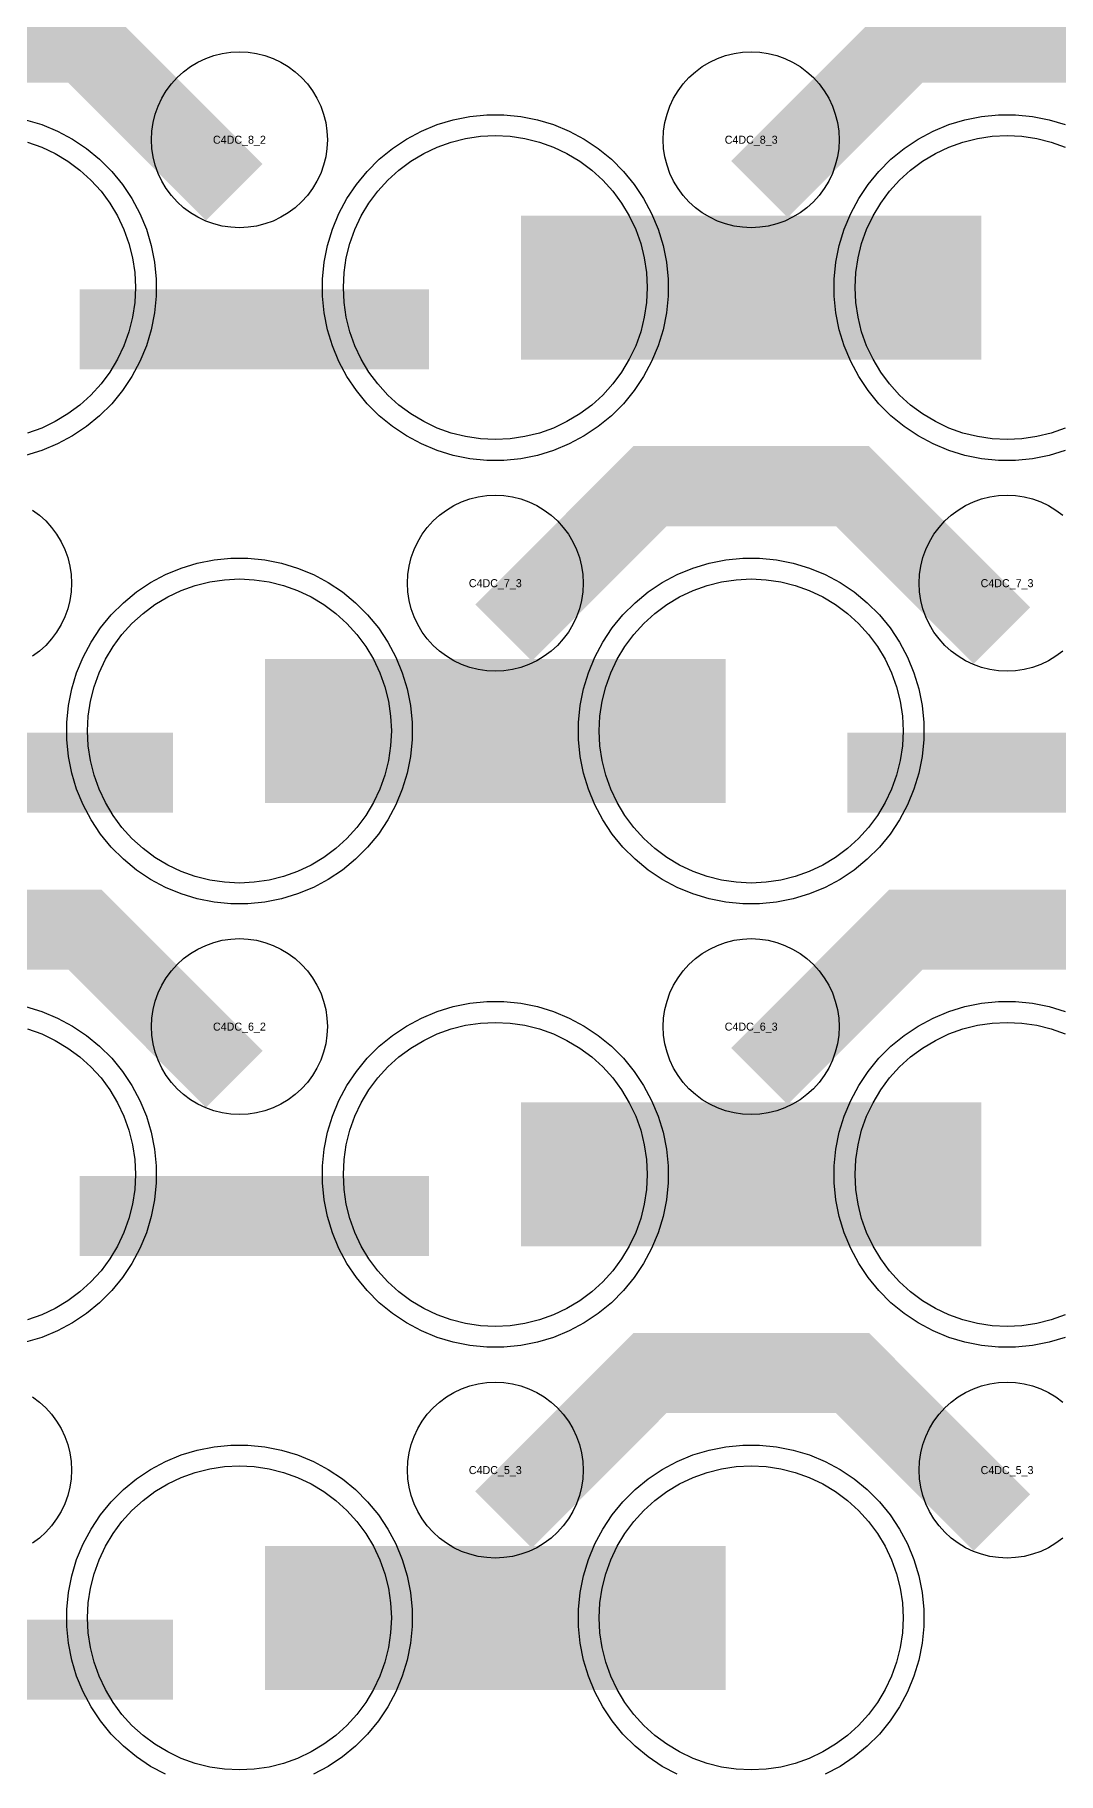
# Model space of a CAD drawing. Extents: x -11880 to 11880, y -14992 to 14992.
# Drawn here: x -11184 to -10864, y -14195 to -13652 of the extents above; entities that cross this region are included whole.
import ezdxf
from ezdxf.enums import TextEntityAlignment as Align

# ---------------------------------------------------------------- set-up
doc = ezdxf.new("R2010")
doc.units = 0
doc.header["$MEASUREMENT"] = 0
for name, color, linetype in [('GDS_775_DT_237', 138, 'CONTINUOUS'), ('RDL1_FS', 34, 'CONTINUOUS'), ('RDL_BS', 160, 'CONTINUOUS')]:
    doc.layers.add(name, color=color, linetype=linetype)

msp = doc.modelspace()

# ---------------------------------------------------------------- linework, layer by layer
at = {"layer": 'RDL1_FS'}
for points in [[(-11040, -13778.559), (-11044.657, -13778.33), (-11049.268, -13777.646), (-11053.791, -13776.514), (-11058.181, -13774.942), (-11062.395, -13772.95), (-11066.395, -13770.552), (-11070.14, -13767.774), (-11073.594, -13764.644), (-11076.724, -13761.19), (-11079.502, -13757.445), (-11081.9, -13753.445), (-11083.892, -13749.231), (-11085.464, -13744.841), (-11086.596, -13740.318), (-11087.28, -13735.707), (-11087.509, -13731.05), (-11087.28, -13726.393), (-11086.596, -13721.782), (-11085.464, -13717.259), (-11083.892, -13712.869), (-11081.9, -13708.655), (-11079.502, -13704.655), (-11076.724, -13700.91), (-11073.594, -13697.456), (-11070.14, -13694.326), (-11066.395, -13691.548), (-11062.395, -13689.15), (-11058.181, -13687.158), (-11053.791, -13685.586), (-11049.268, -13684.454), (-11044.657, -13683.77), (-11040, -13683.541), (-11035.343, -13683.77), (-11030.732, -13684.454), (-11026.209, -13685.586), (-11021.819, -13687.158), (-11017.605, -13689.15), (-11013.605, -13691.548), (-11009.86, -13694.326), (-11006.406, -13697.456), (-11003.276, -13700.91), (-11000.498, -13704.655), (-10998.1, -13708.655), (-10996.108, -13712.869), (-10994.536, -13717.259), (-10993.404, -13721.782), (-10992.72, -13726.393), (-10992.491, -13731.05), (-10992.72, -13735.707), (-10993.404, -13740.318), (-10994.536, -13744.841), (-10996.108, -13749.231), (-10998.1, -13753.445), (-11000.498, -13757.445), (-11003.276, -13761.19), (-11006.406, -13764.644), (-11009.86, -13767.774), (-11013.605, -13770.552), (-11017.605, -13772.95), (-11021.819, -13774.942), (-11026.209, -13776.514), (-11030.732, -13777.646), (-11035.343, -13778.33)], [(-11120, -13917.124), (-11124.657, -13916.895), (-11129.268, -13916.211), (-11133.791, -13915.079), (-11138.181, -13913.507), (-11142.395, -13911.515), (-11146.395, -13909.117), (-11150.14, -13906.339), (-11153.594, -13903.209), (-11156.724, -13899.755), (-11159.502, -13896.01), (-11161.9, -13892.01), (-11163.892, -13887.796), (-11165.464, -13883.406), (-11166.596, -13878.883), (-11167.28, -13874.272), (-11167.509, -13869.615), (-11167.28, -13864.958), (-11166.596, -13860.347), (-11165.464, -13855.824), (-11163.892, -13851.434), (-11161.9, -13847.22), (-11159.502, -13843.22), (-11156.724, -13839.475), (-11153.594, -13836.021), (-11150.14, -13832.891), (-11146.395, -13830.113), (-11142.395, -13827.715), (-11138.181, -13825.723), (-11133.791, -13824.151), (-11129.268, -13823.019), (-11124.657, -13822.335), (-11120, -13822.106), (-11115.343, -13822.335), (-11110.732, -13823.019), (-11106.209, -13824.151), (-11101.819, -13825.723), (-11097.605, -13827.715), (-11093.605, -13830.113), (-11089.86, -13832.891), (-11086.406, -13836.021), (-11083.276, -13839.475), (-11080.498, -13843.22), (-11078.1, -13847.22), (-11076.108, -13851.434), (-11074.536, -13855.824), (-11073.404, -13860.347), (-11072.72, -13864.958), (-11072.491, -13869.615), (-11072.72, -13874.272), (-11073.404, -13878.883), (-11074.536, -13883.406), (-11076.108, -13887.796), (-11078.1, -13892.01), (-11080.498, -13896.01), (-11083.276, -13899.755), (-11086.406, -13903.209), (-11089.86, -13906.339), (-11093.605, -13909.117), (-11097.605, -13911.515), (-11101.819, -13913.507), (-11106.209, -13915.079), (-11110.732, -13916.211), (-11115.343, -13916.895)], [(-10960, -13917.124), (-10964.657, -13916.895), (-10969.268, -13916.211), (-10973.791, -13915.079), (-10978.181, -13913.507), (-10982.395, -13911.515), (-10986.395, -13909.117), (-10990.14, -13906.339), (-10993.594, -13903.209), (-10996.724, -13899.755), (-10999.502, -13896.01), (-11001.9, -13892.01), (-11003.892, -13887.796), (-11005.464, -13883.406), (-11006.596, -13878.883), (-11007.28, -13874.272), (-11007.509, -13869.615), (-11007.28, -13864.958), (-11006.596, -13860.347), (-11005.464, -13855.824), (-11003.892, -13851.434), (-11001.9, -13847.22), (-10999.502, -13843.22), (-10996.724, -13839.475), (-10993.594, -13836.021), (-10990.14, -13832.891), (-10986.395, -13830.113), (-10982.395, -13827.715), (-10978.181, -13825.723), (-10973.791, -13824.151), (-10969.268, -13823.019), (-10964.657, -13822.335), (-10960, -13822.106), (-10955.343, -13822.335), (-10950.732, -13823.019), (-10946.209, -13824.151), (-10941.819, -13825.723), (-10937.605, -13827.715), (-10933.605, -13830.113), (-10929.86, -13832.891), (-10926.406, -13836.021), (-10923.276, -13839.475), (-10920.498, -13843.22), (-10918.1, -13847.22), (-10916.108, -13851.434), (-10914.536, -13855.824), (-10913.404, -13860.347), (-10912.72, -13864.958), (-10912.491, -13869.615), (-10912.72, -13874.272), (-10913.404, -13878.883), (-10914.536, -13883.406), (-10916.108, -13887.796), (-10918.1, -13892.01), (-10920.498, -13896.01), (-10923.276, -13899.755), (-10926.406, -13903.209), (-10929.86, -13906.339), (-10933.605, -13909.117), (-10937.605, -13911.515), (-10941.819, -13913.507), (-10946.209, -13915.079), (-10950.732, -13916.211), (-10955.343, -13916.895)], [(-11040, -14055.689), (-11044.657, -14055.46), (-11049.268, -14054.776), (-11053.791, -14053.644), (-11058.181, -14052.072), (-11062.395, -14050.08), (-11066.395, -14047.682), (-11070.14, -14044.904), (-11073.594, -14041.774), (-11076.724, -14038.32), (-11079.502, -14034.575), (-11081.9, -14030.575), (-11083.892, -14026.361), (-11085.464, -14021.971), (-11086.596, -14017.448), (-11087.28, -14012.837), (-11087.509, -14008.18), (-11087.28, -14003.523), (-11086.596, -13998.912), (-11085.464, -13994.389), (-11083.892, -13989.999), (-11081.9, -13985.785), (-11079.502, -13981.785), (-11076.724, -13978.04), (-11073.594, -13974.586), (-11070.14, -13971.456), (-11066.395, -13968.678), (-11062.395, -13966.28), (-11058.181, -13964.288), (-11053.791, -13962.716), (-11049.268, -13961.584), (-11044.657, -13960.9), (-11040, -13960.671), (-11035.343, -13960.9), (-11030.732, -13961.584), (-11026.209, -13962.716), (-11021.819, -13964.288), (-11017.605, -13966.28), (-11013.605, -13968.678), (-11009.86, -13971.456), (-11006.406, -13974.586), (-11003.276, -13978.04), (-11000.498, -13981.785), (-10998.1, -13985.785), (-10996.108, -13989.999), (-10994.536, -13994.389), (-10993.404, -13998.912), (-10992.72, -14003.523), (-10992.491, -14008.18), (-10992.72, -14012.837), (-10993.404, -14017.448), (-10994.536, -14021.971), (-10996.108, -14026.361), (-10998.1, -14030.575), (-11000.498, -14034.575), (-11003.276, -14038.32), (-11006.406, -14041.774), (-11009.86, -14044.904), (-11013.605, -14047.682), (-11017.605, -14050.08), (-11021.819, -14052.072), (-11026.209, -14053.644), (-11030.732, -14054.776), (-11035.343, -14055.46)], [(-11120, -14194.254), (-11124.657, -14194.025), (-11129.268, -14193.341), (-11133.791, -14192.209), (-11138.181, -14190.637), (-11142.395, -14188.645), (-11146.395, -14186.247), (-11150.14, -14183.469), (-11153.594, -14180.339), (-11156.724, -14176.885), (-11159.502, -14173.14), (-11161.9, -14169.14), (-11163.892, -14164.926), (-11165.464, -14160.536), (-11166.596, -14156.013), (-11167.28, -14151.402), (-11167.509, -14146.745), (-11167.28, -14142.088), (-11166.596, -14137.477), (-11165.464, -14132.954), (-11163.892, -14128.564), (-11161.9, -14124.35), (-11159.502, -14120.35), (-11156.724, -14116.605), (-11153.594, -14113.151), (-11150.14, -14110.021), (-11146.395, -14107.243), (-11142.395, -14104.845), (-11138.181, -14102.853), (-11133.791, -14101.281), (-11129.268, -14100.149), (-11124.657, -14099.465), (-11120, -14099.236), (-11115.343, -14099.465), (-11110.732, -14100.149), (-11106.209, -14101.281), (-11101.819, -14102.853), (-11097.605, -14104.845), (-11093.605, -14107.243), (-11089.86, -14110.021), (-11086.406, -14113.151), (-11083.276, -14116.605), (-11080.498, -14120.35), (-11078.1, -14124.35), (-11076.108, -14128.564), (-11074.536, -14132.954), (-11073.404, -14137.477), (-11072.72, -14142.088), (-11072.491, -14146.745), (-11072.72, -14151.402), (-11073.404, -14156.013), (-11074.536, -14160.536), (-11076.108, -14164.926), (-11078.1, -14169.14), (-11080.498, -14173.14), (-11083.276, -14176.885), (-11086.406, -14180.339), (-11089.86, -14183.469), (-11093.605, -14186.247), (-11097.605, -14188.645), (-11101.819, -14190.637), (-11106.209, -14192.209), (-11110.732, -14193.341), (-11115.343, -14194.025)], [(-10960, -14194.254), (-10964.657, -14194.025), (-10969.268, -14193.341), (-10973.791, -14192.209), (-10978.181, -14190.637), (-10982.395, -14188.645), (-10986.395, -14186.247), (-10990.14, -14183.469), (-10993.594, -14180.339), (-10996.724, -14176.885), (-10999.502, -14173.14), (-11001.9, -14169.14), (-11003.892, -14164.926), (-11005.464, -14160.536), (-11006.596, -14156.013), (-11007.28, -14151.402), (-11007.509, -14146.745), (-11007.28, -14142.088), (-11006.596, -14137.477), (-11005.464, -14132.954), (-11003.892, -14128.564), (-11001.9, -14124.35), (-10999.502, -14120.35), (-10996.724, -14116.605), (-10993.594, -14113.151), (-10990.14, -14110.021), (-10986.395, -14107.243), (-10982.395, -14104.845), (-10978.181, -14102.853), (-10973.791, -14101.281), (-10969.268, -14100.149), (-10964.657, -14099.465), (-10960, -14099.236), (-10955.343, -14099.465), (-10950.732, -14100.149), (-10946.209, -14101.281), (-10941.819, -14102.853), (-10937.605, -14104.845), (-10933.605, -14107.243), (-10929.86, -14110.021), (-10926.406, -14113.151), (-10923.276, -14116.605), (-10920.498, -14120.35), (-10918.1, -14124.35), (-10916.108, -14128.564), (-10914.536, -14132.954), (-10913.404, -14137.477), (-10912.72, -14142.088), (-10912.491, -14146.745), (-10912.72, -14151.402), (-10913.404, -14156.013), (-10914.536, -14160.536), (-10916.108, -14164.926), (-10918.1, -14169.14), (-10920.498, -14173.14), (-10923.276, -14176.885), (-10926.406, -14180.339), (-10929.86, -14183.469), (-10933.605, -14186.247), (-10937.605, -14188.645), (-10941.819, -14190.637), (-10946.209, -14192.209), (-10950.732, -14193.341), (-10955.343, -14194.025)]]:
    msp.add_lwpolyline(points, close=True, dxfattribs=at)
for points in [[(-10861.819, -13774.942), (-10866.209, -13776.514), (-10870.732, -13777.646), (-10875.343, -13778.33), (-10880, -13778.559), (-10884.657, -13778.33), (-10889.268, -13777.646), (-10893.791, -13776.514), (-10898.181, -13774.942), (-10902.395, -13772.95), (-10906.395, -13770.552), (-10910.14, -13767.774), (-10913.594, -13764.644), (-10916.724, -13761.19), (-10919.502, -13757.445), (-10921.9, -13753.445), (-10923.892, -13749.231), (-10925.464, -13744.841), (-10926.596, -13740.318), (-10927.28, -13735.707), (-10927.509, -13731.05), (-10927.28, -13726.393), (-10926.596, -13721.782), (-10925.464, -13717.259), (-10923.892, -13712.869), (-10921.9, -13708.655), (-10919.502, -13704.655), (-10916.724, -13700.91), (-10913.594, -13697.456), (-10910.14, -13694.326), (-10906.395, -13691.548), (-10902.395, -13689.15), (-10898.181, -13687.158), (-10893.791, -13685.586), (-10889.268, -13684.454), (-10884.657, -13683.77), (-10880, -13683.541), (-10875.343, -13683.77), (-10870.732, -13684.454), (-10866.209, -13685.586), (-10861.819, -13687.158)], [(-11186.209, -13685.586), (-11181.819, -13687.158), (-11177.605, -13689.15), (-11173.605, -13691.548), (-11169.86, -13694.326), (-11166.406, -13697.456), (-11163.276, -13700.91), (-11160.498, -13704.655), (-11158.1, -13708.655), (-11156.108, -13712.869), (-11154.536, -13717.259), (-11153.404, -13721.782), (-11152.72, -13726.393), (-11152.491, -13731.05), (-11152.72, -13735.707), (-11153.404, -13740.318), (-11154.536, -13744.841), (-11156.108, -13749.231), (-11158.1, -13753.445), (-11160.498, -13757.445), (-11163.276, -13761.19), (-11166.406, -13764.644), (-11169.86, -13767.774), (-11173.605, -13770.552), (-11177.605, -13772.95), (-11181.819, -13774.942), (-11186.209, -13776.514)], [(-11186.209, -13962.716), (-11181.819, -13964.288), (-11177.605, -13966.28), (-11173.605, -13968.678), (-11169.86, -13971.456), (-11166.406, -13974.586), (-11163.276, -13978.04), (-11160.498, -13981.785), (-11158.1, -13985.785), (-11156.108, -13989.999), (-11154.536, -13994.389), (-11153.404, -13998.912), (-11152.72, -14003.523), (-11152.491, -14008.18), (-11152.72, -14012.837), (-11153.404, -14017.448), (-11154.536, -14021.971), (-11156.108, -14026.361), (-11158.1, -14030.575), (-11160.498, -14034.575), (-11163.276, -14038.32), (-11166.406, -14041.774), (-11169.86, -14044.904), (-11173.605, -14047.682), (-11177.605, -14050.08), (-11181.819, -14052.072), (-11186.209, -14053.644)], [(-10861.819, -14052.072), (-10866.209, -14053.644), (-10870.732, -14054.776), (-10875.343, -14055.46), (-10880, -14055.689), (-10884.657, -14055.46), (-10889.268, -14054.776), (-10893.791, -14053.644), (-10898.181, -14052.072), (-10902.395, -14050.08), (-10906.395, -14047.682), (-10910.14, -14044.904), (-10913.594, -14041.774), (-10916.724, -14038.32), (-10919.502, -14034.575), (-10921.9, -14030.575), (-10923.892, -14026.361), (-10925.464, -14021.971), (-10926.596, -14017.448), (-10927.28, -14012.837), (-10927.509, -14008.18), (-10927.28, -14003.523), (-10926.596, -13998.912), (-10925.464, -13994.389), (-10923.892, -13989.999), (-10921.9, -13985.785), (-10919.502, -13981.785), (-10916.724, -13978.04), (-10913.594, -13974.586), (-10910.14, -13971.456), (-10906.395, -13968.678), (-10902.395, -13966.28), (-10898.181, -13964.288), (-10893.791, -13962.716), (-10889.268, -13961.584), (-10884.657, -13960.9), (-10880, -13960.671), (-10875.343, -13960.9), (-10870.732, -13961.584), (-10866.209, -13962.716), (-10861.819, -13964.288)]]:
    msp.add_lwpolyline(points, dxfattribs=at)
for points in [[(-11031.998, -13731.05, 45, 45, 0), (-10959.998, -13731.05, 45, 45, 0)], [(-10959.998, -13731.05, 45, 45, 0), (-10887.998, -13731.05, 45, 45, 0)], [(-11111.998, -13869.615, 45, 45, 0), (-11039.998, -13869.615, 45, 45, 0)], [(-11039.998, -13869.615, 45, 45, 0), (-10967.998, -13869.615, 45, 45, 0)], [(-11031.998, -14008.18, 45, 45, 0), (-10959.998, -14008.18, 45, 45, 0)], [(-10959.998, -14008.18, 45, 45, 0), (-10887.998, -14008.18, 45, 45, 0)], [(-11111.998, -14146.745, 45, 45, 0), (-11039.998, -14146.745, 45, 45, 0)], [(-11039.998, -14146.745, 45, 45, 0), (-10967.998, -14146.745, 45, 45, 0)]]:
    msp.add_lwpolyline(points, format="xyseb", dxfattribs=at)
at = {"layer": 'RDL_BS'}
for points in [[(-11121.599, -13701.263, 25, 25, 0), (-11168.313, -13654.549, 25, 25, 0), (-11198.071, -13654.549, 25, 25, 0)], [(-10957.438, -13700.364, 25, 25, 0), (-10911.623, -13654.549, 25, 25, 0), (-10878.07, -13654.549, 25, 25, 0)], [(-10801.599, -13701.263, 25, 25, 0), (-10848.313, -13654.549, 25, 25, 0), (-10878.071, -13654.549, 25, 25, 0)], [(-11169.984, -13744.063, 25, 25, 0), (-11060.719, -13744.063, 25, 25, 0)], [(-11037.438, -13838.929, 25, 25, 0), (-10991.623, -13793.114, 25, 25, 0), (-10958.07, -13793.114, 25, 25, 0)], [(-10881.599, -13839.828, 25, 25, 0), (-10928.313, -13793.114, 25, 25, 0), (-10958.071, -13793.114, 25, 25, 0)], [(-11249.984, -13882.628, 25, 25, 0), (-11140.719, -13882.628, 25, 25, 0)], [(-10929.984, -13882.628, 25, 25, 0), (-10820.719, -13882.628, 25, 25, 0)], [(-11121.599, -13978.393, 25, 25, 0), (-11168.313, -13931.679, 25, 25, 0), (-11198.071, -13931.679, 25, 25, 0)], [(-10957.438, -13977.494, 25, 25, 0), (-10911.623, -13931.679, 25, 25, 0), (-10878.07, -13931.679, 25, 25, 0)], [(-10801.599, -13978.393, 25, 25, 0), (-10848.313, -13931.679, 25, 25, 0), (-10878.071, -13931.679, 25, 25, 0)], [(-11169.984, -14021.193, 25, 25, 0), (-11060.719, -14021.193, 25, 25, 0)], [(-11037.438, -14116.059, 25, 25, 0), (-10991.623, -14070.244, 25, 25, 0), (-10958.07, -14070.244, 25, 25, 0)], [(-10881.599, -14116.958, 25, 25, 0), (-10928.313, -14070.244, 25, 25, 0), (-10958.071, -14070.244, 25, 25, 0)], [(-11249.984, -14159.758, 25, 25, 0), (-11140.719, -14159.758, 25, 25, 0)]]:
    msp.add_lwpolyline(points, format="xyseb", dxfattribs=at)
for points in [[(-11120, -13712.356), (-11122.693, -13712.224), (-11125.365, -13711.828), (-11127.984, -13711.171), (-11130.519, -13710.264), (-11132.956, -13709.112), (-11135.28, -13707.719), (-11137.443, -13706.116), (-11139.442, -13704.304), (-11141.254, -13702.305), (-11142.857, -13700.142), (-11144.25, -13697.818), (-11145.402, -13695.381), (-11146.309, -13692.846), (-11146.966, -13690.227), (-11147.362, -13687.555), (-11147.494, -13684.862), (-11147.362, -13682.169), (-11146.966, -13679.497), (-11146.309, -13676.878), (-11145.402, -13674.343), (-11144.25, -13671.906), (-11142.857, -13669.582), (-11141.254, -13667.419), (-11139.442, -13665.42), (-11137.443, -13663.608), (-11135.28, -13662.005), (-11132.956, -13660.612), (-11130.519, -13659.46), (-11127.984, -13658.553), (-11125.365, -13657.896), (-11122.693, -13657.5), (-11120, -13657.368), (-11117.307, -13657.5), (-11114.635, -13657.896), (-11112.016, -13658.553), (-11109.481, -13659.46), (-11107.044, -13660.612), (-11104.72, -13662.005), (-11102.557, -13663.608), (-11100.558, -13665.42), (-11098.746, -13667.419), (-11097.143, -13669.582), (-11095.75, -13671.906), (-11094.598, -13674.343), (-11093.691, -13676.878), (-11093.034, -13679.497), (-11092.638, -13682.169), (-11092.506, -13684.862), (-11092.638, -13687.555), (-11093.034, -13690.227), (-11093.691, -13692.846), (-11094.598, -13695.381), (-11095.75, -13697.818), (-11097.143, -13700.142), (-11098.746, -13702.305), (-11100.558, -13704.304), (-11102.557, -13706.116), (-11104.72, -13707.719), (-11107.044, -13709.112), (-11109.481, -13710.264), (-11112.016, -13711.171), (-11114.635, -13711.828), (-11117.307, -13712.224)], [(-10960, -13712.356), (-10962.693, -13712.224), (-10965.365, -13711.828), (-10967.984, -13711.171), (-10970.519, -13710.264), (-10972.956, -13709.112), (-10975.28, -13707.719), (-10977.443, -13706.116), (-10979.442, -13704.304), (-10981.254, -13702.305), (-10982.857, -13700.142), (-10984.25, -13697.818), (-10985.402, -13695.381), (-10986.309, -13692.846), (-10986.966, -13690.227), (-10987.362, -13687.555), (-10987.494, -13684.862), (-10987.362, -13682.169), (-10986.966, -13679.497), (-10986.309, -13676.878), (-10985.402, -13674.343), (-10984.25, -13671.906), (-10982.857, -13669.582), (-10981.254, -13667.419), (-10979.442, -13665.42), (-10977.443, -13663.608), (-10975.28, -13662.005), (-10972.956, -13660.612), (-10970.519, -13659.46), (-10967.984, -13658.553), (-10965.365, -13657.896), (-10962.693, -13657.5), (-10960, -13657.368), (-10957.307, -13657.5), (-10954.635, -13657.896), (-10952.016, -13658.553), (-10949.481, -13659.46), (-10947.044, -13660.612), (-10944.72, -13662.005), (-10942.557, -13663.608), (-10940.558, -13665.42), (-10938.746, -13667.419), (-10937.143, -13669.582), (-10935.75, -13671.906), (-10934.598, -13674.343), (-10933.691, -13676.878), (-10933.034, -13679.497), (-10932.638, -13682.169), (-10932.506, -13684.862), (-10932.638, -13687.555), (-10933.034, -13690.227), (-10933.691, -13692.846), (-10934.598, -13695.381), (-10935.75, -13697.818), (-10937.143, -13700.142), (-10938.746, -13702.305), (-10940.558, -13704.304), (-10942.557, -13706.116), (-10944.72, -13707.719), (-10947.044, -13709.112), (-10949.481, -13710.264), (-10952.016, -13711.171), (-10954.635, -13711.828), (-10957.307, -13712.224)], [(-11042.644, -13785.05), (-11047.938, -13784.533), (-11053.165, -13783.487), (-11058.205, -13781.956), (-11063.115, -13779.925), (-11067.777, -13777.433), (-11072.191, -13774.486), (-11076.292, -13771.124), (-11080.074, -13767.342), (-11083.436, -13763.241), (-11086.383, -13758.827), (-11088.875, -13754.165), (-11090.906, -13749.255), (-11092.437, -13744.215), (-11093.483, -13738.988), (-11094, -13733.694), (-11094, -13728.406), (-11093.483, -13723.112), (-11092.437, -13717.885), (-11090.906, -13712.845), (-11088.875, -13707.935), (-11086.383, -13703.273), (-11083.436, -13698.859), (-11080.074, -13694.758), (-11076.292, -13690.976), (-11072.191, -13687.614), (-11067.777, -13684.667), (-11063.115, -13682.175), (-11058.205, -13680.144), (-11053.165, -13678.613), (-11047.938, -13677.567), (-11042.644, -13677.05), (-11037.356, -13677.05), (-11032.062, -13677.567), (-11026.835, -13678.613), (-11021.795, -13680.144), (-11016.885, -13682.175), (-11012.223, -13684.667), (-11007.809, -13687.614), (-11003.708, -13690.976), (-10999.926, -13694.758), (-10996.564, -13698.859), (-10993.617, -13703.273), (-10991.125, -13707.935), (-10989.094, -13712.845), (-10987.563, -13717.885), (-10986.517, -13723.112), (-10986, -13728.406), (-10986, -13733.694), (-10986.517, -13738.988), (-10987.563, -13744.215), (-10989.094, -13749.255), (-10991.125, -13754.165), (-10993.617, -13758.827), (-10996.564, -13763.241), (-10999.926, -13767.342), (-11003.708, -13771.124), (-11007.809, -13774.486), (-11012.223, -13777.433), (-11016.885, -13779.925), (-11021.795, -13781.956), (-11026.835, -13783.487), (-11032.062, -13784.533), (-11037.356, -13785.05)], [(-11040, -13850.921), (-11042.693, -13850.789), (-11045.365, -13850.393), (-11047.984, -13849.736), (-11050.519, -13848.829), (-11052.956, -13847.677), (-11055.28, -13846.284), (-11057.443, -13844.681), (-11059.442, -13842.869), (-11061.254, -13840.87), (-11062.857, -13838.707), (-11064.25, -13836.383), (-11065.402, -13833.946), (-11066.309, -13831.411), (-11066.966, -13828.792), (-11067.362, -13826.12), (-11067.494, -13823.427), (-11067.362, -13820.734), (-11066.966, -13818.062), (-11066.309, -13815.443), (-11065.402, -13812.908), (-11064.25, -13810.471), (-11062.857, -13808.147), (-11061.254, -13805.984), (-11059.442, -13803.985), (-11057.443, -13802.173), (-11055.28, -13800.57), (-11052.956, -13799.177), (-11050.519, -13798.025), (-11047.984, -13797.118), (-11045.365, -13796.461), (-11042.693, -13796.065), (-11040, -13795.933), (-11037.307, -13796.065), (-11034.635, -13796.461), (-11032.016, -13797.118), (-11029.481, -13798.025), (-11027.044, -13799.177), (-11024.72, -13800.57), (-11022.557, -13802.173), (-11020.558, -13803.985), (-11018.746, -13805.984), (-11017.143, -13808.147), (-11015.75, -13810.471), (-11014.598, -13812.908), (-11013.691, -13815.443), (-11013.034, -13818.062), (-11012.638, -13820.734), (-11012.506, -13823.427), (-11012.638, -13826.12), (-11013.034, -13828.792), (-11013.691, -13831.411), (-11014.598, -13833.946), (-11015.75, -13836.383), (-11017.143, -13838.707), (-11018.746, -13840.87), (-11020.558, -13842.869), (-11022.557, -13844.681), (-11024.72, -13846.284), (-11027.044, -13847.677), (-11029.481, -13848.829), (-11032.016, -13849.736), (-11034.635, -13850.393), (-11037.307, -13850.789)], [(-11122.644, -13923.615), (-11127.938, -13923.098), (-11133.165, -13922.052), (-11138.205, -13920.521), (-11143.115, -13918.49), (-11147.777, -13915.998), (-11152.191, -13913.051), (-11156.292, -13909.689), (-11160.074, -13905.907), (-11163.436, -13901.806), (-11166.383, -13897.392), (-11168.875, -13892.73), (-11170.906, -13887.82), (-11172.437, -13882.78), (-11173.483, -13877.553), (-11174, -13872.259), (-11174, -13866.971), (-11173.483, -13861.677), (-11172.437, -13856.45), (-11170.906, -13851.41), (-11168.875, -13846.5), (-11166.383, -13841.838), (-11163.436, -13837.424), (-11160.074, -13833.323), (-11156.292, -13829.541), (-11152.191, -13826.179), (-11147.777, -13823.232), (-11143.115, -13820.74), (-11138.205, -13818.709), (-11133.165, -13817.178), (-11127.938, -13816.132), (-11122.644, -13815.615), (-11117.356, -13815.615), (-11112.062, -13816.132), (-11106.835, -13817.178), (-11101.795, -13818.709), (-11096.885, -13820.74), (-11092.223, -13823.232), (-11087.809, -13826.179), (-11083.708, -13829.541), (-11079.926, -13833.323), (-11076.564, -13837.424), (-11073.617, -13841.838), (-11071.125, -13846.5), (-11069.094, -13851.41), (-11067.563, -13856.45), (-11066.517, -13861.677), (-11066, -13866.971), (-11066, -13872.259), (-11066.517, -13877.553), (-11067.563, -13882.78), (-11069.094, -13887.82), (-11071.125, -13892.73), (-11073.617, -13897.392), (-11076.564, -13901.806), (-11079.926, -13905.907), (-11083.708, -13909.689), (-11087.809, -13913.051), (-11092.223, -13915.998), (-11096.885, -13918.49), (-11101.795, -13920.521), (-11106.835, -13922.052), (-11112.062, -13923.098), (-11117.356, -13923.615)], [(-10962.644, -13923.615), (-10967.938, -13923.098), (-10973.165, -13922.052), (-10978.205, -13920.521), (-10983.115, -13918.49), (-10987.777, -13915.998), (-10992.191, -13913.051), (-10996.292, -13909.689), (-11000.074, -13905.907), (-11003.436, -13901.806), (-11006.383, -13897.392), (-11008.875, -13892.73), (-11010.906, -13887.82), (-11012.437, -13882.78), (-11013.483, -13877.553), (-11014, -13872.259), (-11014, -13866.971), (-11013.483, -13861.677), (-11012.437, -13856.45), (-11010.906, -13851.41), (-11008.875, -13846.5), (-11006.383, -13841.838), (-11003.436, -13837.424), (-11000.074, -13833.323), (-10996.292, -13829.541), (-10992.191, -13826.179), (-10987.777, -13823.232), (-10983.115, -13820.74), (-10978.205, -13818.709), (-10973.165, -13817.178), (-10967.938, -13816.132), (-10962.644, -13815.615), (-10957.356, -13815.615), (-10952.062, -13816.132), (-10946.835, -13817.178), (-10941.795, -13818.709), (-10936.885, -13820.74), (-10932.223, -13823.232), (-10927.809, -13826.179), (-10923.708, -13829.541), (-10919.926, -13833.323), (-10916.564, -13837.424), (-10913.617, -13841.838), (-10911.125, -13846.5), (-10909.094, -13851.41), (-10907.563, -13856.45), (-10906.517, -13861.677), (-10906, -13866.971), (-10906, -13872.259), (-10906.517, -13877.553), (-10907.563, -13882.78), (-10909.094, -13887.82), (-10911.125, -13892.73), (-10913.617, -13897.392), (-10916.564, -13901.806), (-10919.926, -13905.907), (-10923.708, -13909.689), (-10927.809, -13913.051), (-10932.223, -13915.998), (-10936.885, -13918.49), (-10941.795, -13920.521), (-10946.835, -13922.052), (-10952.062, -13923.098), (-10957.356, -13923.615)], [(-11120, -13989.486), (-11122.693, -13989.354), (-11125.365, -13988.958), (-11127.984, -13988.301), (-11130.519, -13987.394), (-11132.956, -13986.242), (-11135.28, -13984.849), (-11137.443, -13983.246), (-11139.442, -13981.434), (-11141.254, -13979.435), (-11142.857, -13977.272), (-11144.25, -13974.948), (-11145.402, -13972.511), (-11146.309, -13969.976), (-11146.966, -13967.357), (-11147.362, -13964.685), (-11147.494, -13961.992), (-11147.362, -13959.299), (-11146.966, -13956.627), (-11146.309, -13954.008), (-11145.402, -13951.473), (-11144.25, -13949.036), (-11142.857, -13946.712), (-11141.254, -13944.549), (-11139.442, -13942.55), (-11137.443, -13940.738), (-11135.28, -13939.135), (-11132.956, -13937.742), (-11130.519, -13936.59), (-11127.984, -13935.683), (-11125.365, -13935.026), (-11122.693, -13934.63), (-11120, -13934.498), (-11117.307, -13934.63), (-11114.635, -13935.026), (-11112.016, -13935.683), (-11109.481, -13936.59), (-11107.044, -13937.742), (-11104.72, -13939.135), (-11102.557, -13940.738), (-11100.558, -13942.55), (-11098.746, -13944.549), (-11097.143, -13946.712), (-11095.75, -13949.036), (-11094.598, -13951.473), (-11093.691, -13954.008), (-11093.034, -13956.627), (-11092.638, -13959.299), (-11092.506, -13961.992), (-11092.638, -13964.685), (-11093.034, -13967.357), (-11093.691, -13969.976), (-11094.598, -13972.511), (-11095.75, -13974.948), (-11097.143, -13977.272), (-11098.746, -13979.435), (-11100.558, -13981.434), (-11102.557, -13983.246), (-11104.72, -13984.849), (-11107.044, -13986.242), (-11109.481, -13987.394), (-11112.016, -13988.301), (-11114.635, -13988.958), (-11117.307, -13989.354)], [(-10960, -13989.486), (-10962.693, -13989.354), (-10965.365, -13988.958), (-10967.984, -13988.301), (-10970.519, -13987.394), (-10972.956, -13986.242), (-10975.28, -13984.849), (-10977.443, -13983.246), (-10979.442, -13981.434), (-10981.254, -13979.435), (-10982.857, -13977.272), (-10984.25, -13974.948), (-10985.402, -13972.511), (-10986.309, -13969.976), (-10986.966, -13967.357), (-10987.362, -13964.685), (-10987.494, -13961.992), (-10987.362, -13959.299), (-10986.966, -13956.627), (-10986.309, -13954.008), (-10985.402, -13951.473), (-10984.25, -13949.036), (-10982.857, -13946.712), (-10981.254, -13944.549), (-10979.442, -13942.55), (-10977.443, -13940.738), (-10975.28, -13939.135), (-10972.956, -13937.742), (-10970.519, -13936.59), (-10967.984, -13935.683), (-10965.365, -13935.026), (-10962.693, -13934.63), (-10960, -13934.498), (-10957.307, -13934.63), (-10954.635, -13935.026), (-10952.016, -13935.683), (-10949.481, -13936.59), (-10947.044, -13937.742), (-10944.72, -13939.135), (-10942.557, -13940.738), (-10940.558, -13942.55), (-10938.746, -13944.549), (-10937.143, -13946.712), (-10935.75, -13949.036), (-10934.598, -13951.473), (-10933.691, -13954.008), (-10933.034, -13956.627), (-10932.638, -13959.299), (-10932.506, -13961.992), (-10932.638, -13964.685), (-10933.034, -13967.357), (-10933.691, -13969.976), (-10934.598, -13972.511), (-10935.75, -13974.948), (-10937.143, -13977.272), (-10938.746, -13979.435), (-10940.558, -13981.434), (-10942.557, -13983.246), (-10944.72, -13984.849), (-10947.044, -13986.242), (-10949.481, -13987.394), (-10952.016, -13988.301), (-10954.635, -13988.958), (-10957.307, -13989.354)], [(-11042.644, -14062.18), (-11047.938, -14061.663), (-11053.165, -14060.617), (-11058.205, -14059.086), (-11063.115, -14057.055), (-11067.777, -14054.563), (-11072.191, -14051.616), (-11076.292, -14048.254), (-11080.074, -14044.472), (-11083.436, -14040.371), (-11086.383, -14035.957), (-11088.875, -14031.295), (-11090.906, -14026.385), (-11092.437, -14021.345), (-11093.483, -14016.118), (-11094, -14010.824), (-11094, -14005.536), (-11093.483, -14000.242), (-11092.437, -13995.015), (-11090.906, -13989.975), (-11088.875, -13985.065), (-11086.383, -13980.403), (-11083.436, -13975.989), (-11080.074, -13971.888), (-11076.292, -13968.106), (-11072.191, -13964.744), (-11067.777, -13961.797), (-11063.115, -13959.305), (-11058.205, -13957.274), (-11053.165, -13955.743), (-11047.938, -13954.697), (-11042.644, -13954.18), (-11037.356, -13954.18), (-11032.062, -13954.697), (-11026.835, -13955.743), (-11021.795, -13957.274), (-11016.885, -13959.305), (-11012.223, -13961.797), (-11007.809, -13964.744), (-11003.708, -13968.106), (-10999.926, -13971.888), (-10996.564, -13975.989), (-10993.617, -13980.403), (-10991.125, -13985.065), (-10989.094, -13989.975), (-10987.563, -13995.015), (-10986.517, -14000.242), (-10986, -14005.536), (-10986, -14010.824), (-10986.517, -14016.118), (-10987.563, -14021.345), (-10989.094, -14026.385), (-10991.125, -14031.295), (-10993.617, -14035.957), (-10996.564, -14040.371), (-10999.926, -14044.472), (-11003.708, -14048.254), (-11007.809, -14051.616), (-11012.223, -14054.563), (-11016.885, -14057.055), (-11021.795, -14059.086), (-11026.835, -14060.617), (-11032.062, -14061.663), (-11037.356, -14062.18)], [(-11040, -14128.051), (-11042.693, -14127.919), (-11045.365, -14127.523), (-11047.984, -14126.866), (-11050.519, -14125.959), (-11052.956, -14124.807), (-11055.28, -14123.414), (-11057.443, -14121.811), (-11059.442, -14119.999), (-11061.254, -14118), (-11062.857, -14115.837), (-11064.25, -14113.513), (-11065.402, -14111.076), (-11066.309, -14108.541), (-11066.966, -14105.922), (-11067.362, -14103.25), (-11067.494, -14100.557), (-11067.362, -14097.864), (-11066.966, -14095.192), (-11066.309, -14092.573), (-11065.402, -14090.038), (-11064.25, -14087.601), (-11062.857, -14085.277), (-11061.254, -14083.114), (-11059.442, -14081.115), (-11057.443, -14079.303), (-11055.28, -14077.7), (-11052.956, -14076.307), (-11050.519, -14075.155), (-11047.984, -14074.248), (-11045.365, -14073.591), (-11042.693, -14073.195), (-11040, -14073.063), (-11037.307, -14073.195), (-11034.635, -14073.591), (-11032.016, -14074.248), (-11029.481, -14075.155), (-11027.044, -14076.307), (-11024.72, -14077.7), (-11022.557, -14079.303), (-11020.558, -14081.115), (-11018.746, -14083.114), (-11017.143, -14085.277), (-11015.75, -14087.601), (-11014.598, -14090.038), (-11013.691, -14092.573), (-11013.034, -14095.192), (-11012.638, -14097.864), (-11012.506, -14100.557), (-11012.638, -14103.25), (-11013.034, -14105.922), (-11013.691, -14108.541), (-11014.598, -14111.076), (-11015.75, -14113.513), (-11017.143, -14115.837), (-11018.746, -14118), (-11020.558, -14119.999), (-11022.557, -14121.811), (-11024.72, -14123.414), (-11027.044, -14124.807), (-11029.481, -14125.959), (-11032.016, -14126.866), (-11034.635, -14127.523), (-11037.307, -14127.919)]]:
    msp.add_lwpolyline(points, close=True, dxfattribs=at)
for points in [[(-10861.795, -13781.956), (-10866.835, -13783.487), (-10872.062, -13784.533), (-10877.356, -13785.05), (-10882.644, -13785.05), (-10887.938, -13784.533), (-10893.165, -13783.487), (-10898.205, -13781.956), (-10903.115, -13779.925), (-10907.777, -13777.433), (-10912.191, -13774.486), (-10916.292, -13771.124), (-10920.074, -13767.342), (-10923.436, -13763.241), (-10926.383, -13758.827), (-10928.875, -13754.165), (-10930.906, -13749.255), (-10932.437, -13744.215), (-10933.483, -13738.988), (-10934, -13733.694), (-10934, -13728.406), (-10933.483, -13723.112), (-10932.437, -13717.885), (-10930.906, -13712.845), (-10928.875, -13707.935), (-10926.383, -13703.273), (-10923.436, -13698.859), (-10920.074, -13694.758), (-10916.292, -13690.976), (-10912.191, -13687.614), (-10907.777, -13684.667), (-10903.115, -13682.175), (-10898.205, -13680.144), (-10893.165, -13678.613), (-10887.938, -13677.567), (-10882.644, -13677.05), (-10877.356, -13677.05), (-10872.062, -13677.567), (-10866.835, -13678.613), (-10861.795, -13680.144)], [(-11186.835, -13678.613), (-11181.795, -13680.144), (-11176.885, -13682.175), (-11172.223, -13684.667), (-11167.809, -13687.614), (-11163.708, -13690.976), (-11159.926, -13694.758), (-11156.564, -13698.859), (-11153.617, -13703.273), (-11151.125, -13707.935), (-11149.094, -13712.845), (-11147.563, -13717.885), (-11146.517, -13723.112), (-11146, -13728.406), (-11146, -13733.694), (-11146.517, -13738.988), (-11147.563, -13744.215), (-11149.094, -13749.255), (-11151.125, -13754.165), (-11153.617, -13758.827), (-11156.564, -13763.241), (-11159.926, -13767.342), (-11163.708, -13771.124), (-11167.809, -13774.486), (-11172.223, -13777.433), (-11176.885, -13779.925), (-11181.795, -13781.956), (-11186.835, -13783.487)], [(-10862.557, -13844.681), (-10864.72, -13846.284), (-10867.044, -13847.677), (-10869.481, -13848.829), (-10872.016, -13849.736), (-10874.635, -13850.393), (-10877.307, -13850.789), (-10880, -13850.921), (-10882.693, -13850.789), (-10885.365, -13850.393), (-10887.984, -13849.736), (-10890.519, -13848.829), (-10892.956, -13847.677), (-10895.28, -13846.284), (-10897.443, -13844.681), (-10899.442, -13842.869), (-10901.254, -13840.87), (-10902.857, -13838.707), (-10904.25, -13836.383), (-10905.402, -13833.946), (-10906.309, -13831.411), (-10906.966, -13828.792), (-10907.362, -13826.12), (-10907.494, -13823.427), (-10907.362, -13820.734), (-10906.966, -13818.062), (-10906.309, -13815.443), (-10905.402, -13812.908), (-10904.25, -13810.471), (-10902.857, -13808.147), (-10901.254, -13805.984), (-10899.442, -13803.985), (-10897.443, -13802.173), (-10895.28, -13800.57), (-10892.956, -13799.177), (-10890.519, -13798.025), (-10887.984, -13797.118), (-10885.365, -13796.461), (-10882.693, -13796.065), (-10880, -13795.933), (-10877.307, -13796.065), (-10874.635, -13796.461), (-10872.016, -13797.118), (-10869.481, -13798.025), (-10867.044, -13799.177), (-10864.72, -13800.57), (-10862.557, -13802.173)], [(-11184.72, -13800.57), (-11182.557, -13802.173), (-11180.558, -13803.985), (-11178.746, -13805.984), (-11177.143, -13808.147), (-11175.75, -13810.471), (-11174.598, -13812.908), (-11173.691, -13815.443), (-11173.034, -13818.062), (-11172.638, -13820.734), (-11172.506, -13823.427), (-11172.638, -13826.12), (-11173.034, -13828.792), (-11173.691, -13831.411), (-11174.598, -13833.946), (-11175.75, -13836.383), (-11177.143, -13838.707), (-11178.746, -13840.87), (-11180.558, -13842.869), (-11182.557, -13844.681), (-11184.72, -13846.284)], [(-10861.795, -14059.086), (-10866.835, -14060.617), (-10872.062, -14061.663), (-10877.356, -14062.18), (-10882.644, -14062.18), (-10887.938, -14061.663), (-10893.165, -14060.617), (-10898.205, -14059.086), (-10903.115, -14057.055), (-10907.777, -14054.563), (-10912.191, -14051.616), (-10916.292, -14048.254), (-10920.074, -14044.472), (-10923.436, -14040.371), (-10926.383, -14035.957), (-10928.875, -14031.295), (-10930.906, -14026.385), (-10932.437, -14021.345), (-10933.483, -14016.118), (-10934, -14010.824), (-10934, -14005.536), (-10933.483, -14000.242), (-10932.437, -13995.015), (-10930.906, -13989.975), (-10928.875, -13985.065), (-10926.383, -13980.403), (-10923.436, -13975.989), (-10920.074, -13971.888), (-10916.292, -13968.106), (-10912.191, -13964.744), (-10907.777, -13961.797), (-10903.115, -13959.305), (-10898.205, -13957.274), (-10893.165, -13955.743), (-10887.938, -13954.697), (-10882.644, -13954.18), (-10877.356, -13954.18), (-10872.062, -13954.697), (-10866.835, -13955.743), (-10861.795, -13957.274)], [(-11186.835, -13955.743), (-11181.795, -13957.274), (-11176.885, -13959.305), (-11172.223, -13961.797), (-11167.809, -13964.744), (-11163.708, -13968.106), (-11159.926, -13971.888), (-11156.564, -13975.989), (-11153.617, -13980.403), (-11151.125, -13985.065), (-11149.094, -13989.975), (-11147.563, -13995.015), (-11146.517, -14000.242), (-11146, -14005.536), (-11146, -14010.824), (-11146.517, -14016.118), (-11147.563, -14021.345), (-11149.094, -14026.385), (-11151.125, -14031.295), (-11153.617, -14035.957), (-11156.564, -14040.371), (-11159.926, -14044.472), (-11163.708, -14048.254), (-11167.809, -14051.616), (-11172.223, -14054.563), (-11176.885, -14057.055), (-11181.795, -14059.086), (-11186.835, -14060.617)], [(-10862.557, -14121.811), (-10864.72, -14123.414), (-10867.044, -14124.807), (-10869.481, -14125.959), (-10872.016, -14126.866), (-10874.635, -14127.523), (-10877.307, -14127.919), (-10880, -14128.051), (-10882.693, -14127.919), (-10885.365, -14127.523), (-10887.984, -14126.866), (-10890.519, -14125.959), (-10892.956, -14124.807), (-10895.28, -14123.414), (-10897.443, -14121.811), (-10899.442, -14119.999), (-10901.254, -14118), (-10902.857, -14115.837), (-10904.25, -14113.513), (-10905.402, -14111.076), (-10906.309, -14108.541), (-10906.966, -14105.922), (-10907.362, -14103.25), (-10907.494, -14100.557), (-10907.362, -14097.864), (-10906.966, -14095.192), (-10906.309, -14092.573), (-10905.402, -14090.038), (-10904.25, -14087.601), (-10902.857, -14085.277), (-10901.254, -14083.114), (-10899.442, -14081.115), (-10897.443, -14079.303), (-10895.28, -14077.7), (-10892.956, -14076.307), (-10890.519, -14075.155), (-10887.984, -14074.248), (-10885.365, -14073.591), (-10882.693, -14073.195), (-10880, -14073.063), (-10877.307, -14073.195), (-10874.635, -14073.591), (-10872.016, -14074.248), (-10869.481, -14075.155), (-10867.044, -14076.307), (-10864.72, -14077.7), (-10862.557, -14079.303)], [(-11184.72, -14077.7), (-11182.557, -14079.303), (-11180.558, -14081.115), (-11178.746, -14083.114), (-11177.143, -14085.277), (-11175.75, -14087.601), (-11174.598, -14090.038), (-11173.691, -14092.573), (-11173.034, -14095.192), (-11172.638, -14097.864), (-11172.506, -14100.557), (-11172.638, -14103.25), (-11173.034, -14105.922), (-11173.691, -14108.541), (-11174.598, -14111.076), (-11175.75, -14113.513), (-11177.143, -14115.837), (-11178.746, -14118), (-11180.558, -14119.999), (-11182.557, -14121.811), (-11184.72, -14123.414)], [(-11143.115, -14195.62), (-11147.777, -14193.128), (-11152.191, -14190.181), (-11156.292, -14186.819), (-11160.074, -14183.037), (-11163.436, -14178.936), (-11166.383, -14174.522), (-11168.875, -14169.86), (-11170.906, -14164.95), (-11172.437, -14159.91), (-11173.483, -14154.683), (-11174, -14149.389), (-11174, -14144.101), (-11173.483, -14138.807), (-11172.437, -14133.58), (-11170.906, -14128.54), (-11168.875, -14123.63), (-11166.383, -14118.968), (-11163.436, -14114.554), (-11160.074, -14110.453), (-11156.292, -14106.671), (-11152.191, -14103.309), (-11147.777, -14100.362), (-11143.115, -14097.87), (-11138.205, -14095.839), (-11133.165, -14094.308), (-11127.938, -14093.262), (-11122.644, -14092.745), (-11117.356, -14092.745), (-11112.062, -14093.262), (-11106.835, -14094.308), (-11101.795, -14095.839), (-11096.885, -14097.87), (-11092.223, -14100.362), (-11087.809, -14103.309), (-11083.708, -14106.671), (-11079.926, -14110.453), (-11076.564, -14114.554), (-11073.617, -14118.968), (-11071.125, -14123.63), (-11069.094, -14128.54), (-11067.563, -14133.58), (-11066.517, -14138.807), (-11066, -14144.101), (-11066, -14149.389), (-11066.517, -14154.683), (-11067.563, -14159.91), (-11069.094, -14164.95), (-11071.125, -14169.86), (-11073.617, -14174.522), (-11076.564, -14178.936), (-11079.926, -14183.037), (-11083.708, -14186.819), (-11087.809, -14190.181), (-11092.223, -14193.128), (-11096.885, -14195.62)], [(-10983.115, -14195.62), (-10987.777, -14193.128), (-10992.191, -14190.181), (-10996.292, -14186.819), (-11000.074, -14183.037), (-11003.436, -14178.936), (-11006.383, -14174.522), (-11008.875, -14169.86), (-11010.906, -14164.95), (-11012.437, -14159.91), (-11013.483, -14154.683), (-11014, -14149.389), (-11014, -14144.101), (-11013.483, -14138.807), (-11012.437, -14133.58), (-11010.906, -14128.54), (-11008.875, -14123.63), (-11006.383, -14118.968), (-11003.436, -14114.554), (-11000.074, -14110.453), (-10996.292, -14106.671), (-10992.191, -14103.309), (-10987.777, -14100.362), (-10983.115, -14097.87), (-10978.205, -14095.839), (-10973.165, -14094.308), (-10967.938, -14093.262), (-10962.644, -14092.745), (-10957.356, -14092.745), (-10952.062, -14093.262), (-10946.835, -14094.308), (-10941.795, -14095.839), (-10936.885, -14097.87), (-10932.223, -14100.362), (-10927.809, -14103.309), (-10923.708, -14106.671), (-10919.926, -14110.453), (-10916.564, -14114.554), (-10913.617, -14118.968), (-10911.125, -14123.63), (-10909.094, -14128.54), (-10907.563, -14133.58), (-10906.517, -14138.807), (-10906, -14144.101), (-10906, -14149.389), (-10906.517, -14154.683), (-10907.563, -14159.91), (-10909.094, -14164.95), (-10911.125, -14169.86), (-10913.617, -14174.522), (-10916.564, -14178.936), (-10919.926, -14183.037), (-10923.708, -14186.819), (-10927.809, -14190.181), (-10932.223, -14193.128), (-10936.885, -14195.62)]]:
    msp.add_lwpolyline(points, dxfattribs=at)

# ---------------------------------------------------------------- texts
at = {"layer": 'GDS_775_DT_237'}
for s, p in [('C4DC_8_2', (-11120, -13684.862)), ('C4DC_8_2', (-11120, -13684.862)), ('C4DC_8_3', (-10960, -13684.862)), ('C4DC_8_3', (-10960, -13684.862)), ('C4DC_7_3', (-11040, -13823.427)), ('C4DC_7_3', (-11040, -13823.427)), ('C4DC_7_3', (-10880, -13823.427)), ('C4DC_7_3', (-10880, -13823.427)), ('C4DC_6_2', (-11120, -13961.992)), ('C4DC_6_2', (-11120, -13961.992)), ('C4DC_6_3', (-10960, -13961.992)), ('C4DC_6_3', (-10960, -13961.992)), ('C4DC_5_3', (-11040, -14100.557)), ('C4DC_5_3', (-11040, -14100.557)), ('C4DC_5_3', (-10880, -14100.557)), ('C4DC_5_3', (-10880, -14100.557))]:
    msp.add_text(s, height=2.5, dxfattribs=at).set_placement(p, align=Align.MIDDLE_CENTER)

doc.saveas('drawing.dxf')
